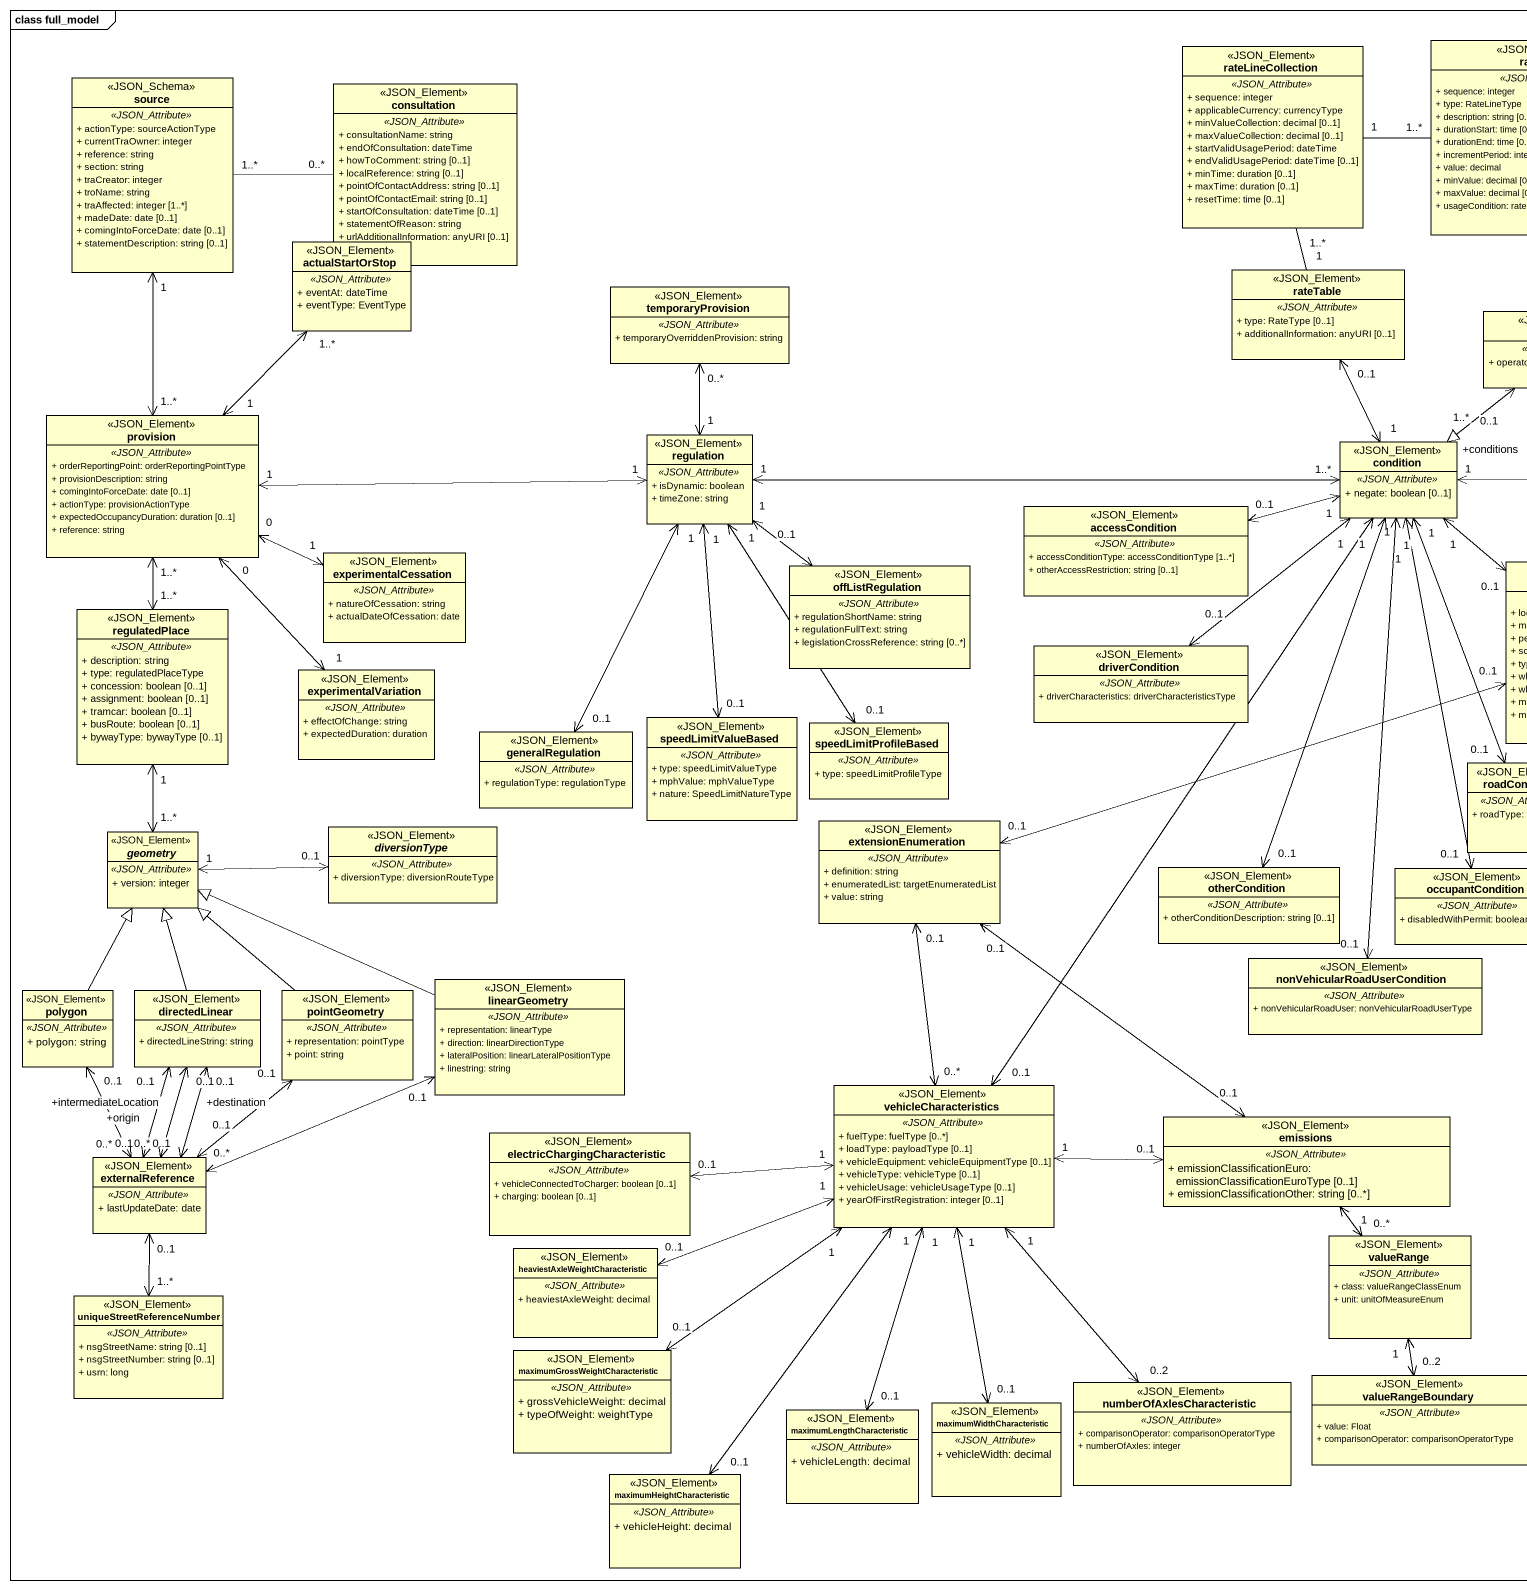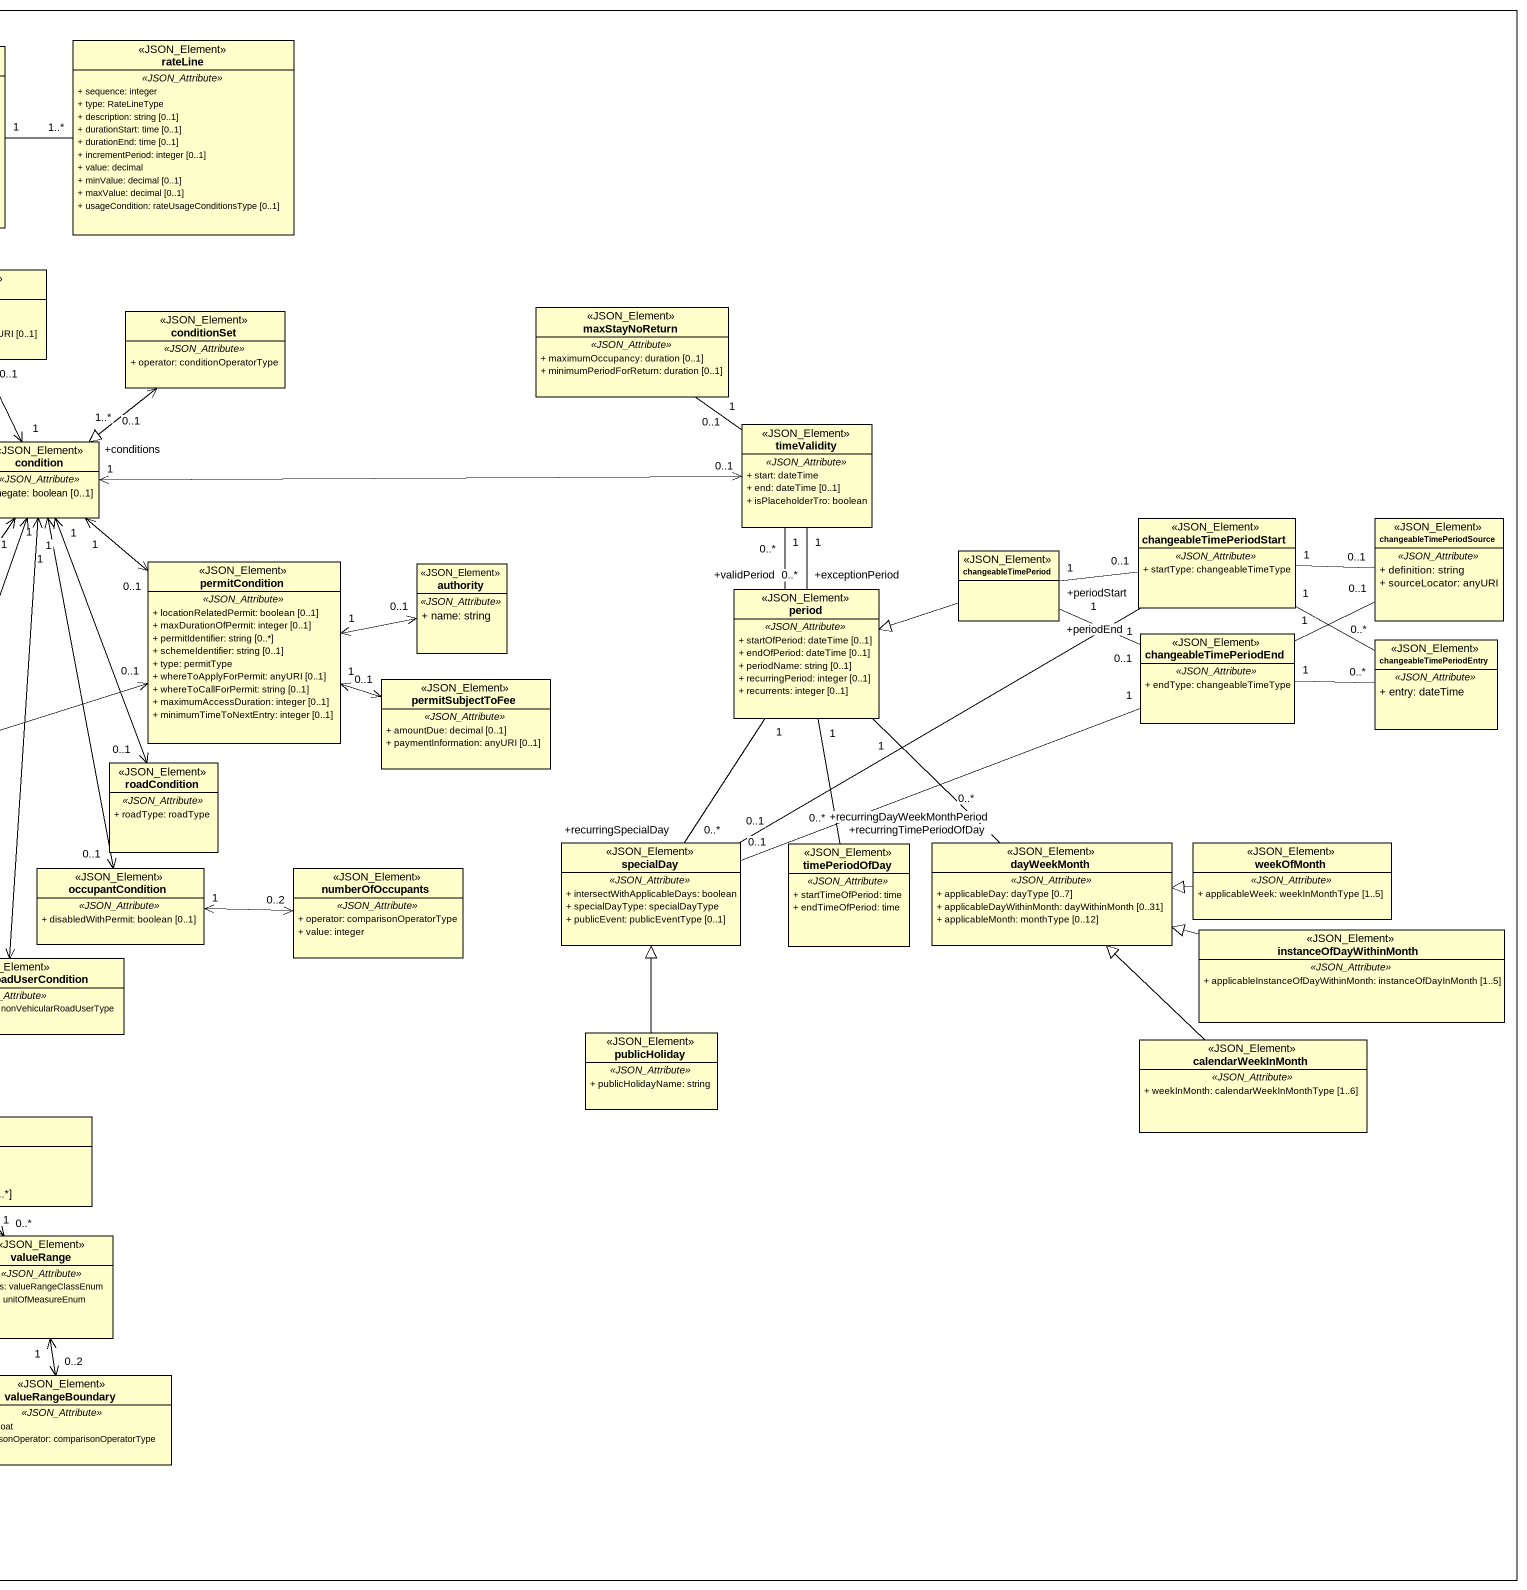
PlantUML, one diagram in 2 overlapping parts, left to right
@startuml
mainframe class full_model
hide circle
hide empty members
skinparam classAttributeIconSize 0
class rateLineCollection <<JSON_Element>> {
  .. <<JSON_Attribute>> ..
  + sequence: integer
  + applicableCurrency: currencyType
  + minValueCollection: decimal [0..1]
  + maxValueCollection: decimal [0..1]
  + startValidUsagePeriod: dateTime
  + endValidUsagePeriod: dateTime [0..1]
  + minTime: duration [0..1]
  + maxTime: duration [0..1]
  + resetTime: time [0..1]
}
class rateLine <<JSON_Element>> {
  .. <<JSON_Attribute>> ..
  + sequence: integer
  + type: RateLineType
  + description: string [0..1]
  + durationStart: time [0..1]
  + durationEnd: time [0..1]
  + incrementPeriod: integer [0..1]
  + value: decimal
  + minValue: decimal [0..1]
  + maxValue: decimal [0..1]
  + usageCondition: rateUsageConditionsType [0..1]
}
class source <<JSON_Schema>> {
  .. <<JSON_Attribute>> ..
  + actionType: sourceActionType
  + currentTraOwner: integer
  + reference: string
  + section: string
  + traCreator: integer
  + troName: string
  + traAffected: integer [1..*]
  + madeDate: date [0..1]
  + comingIntoForceDate: date [0..1]
  + statementDescription: string [0..1]
}
class consultation <<JSON_Element>> {
  .. <<JSON_Attribute>> ..
  + consultationName: string
  + endOfConsultation: dateTime
  + howToComment: string [0..1]
  + localReference: string [0..1]
  + pointOfContactAddress: string [0..1]
  + pointOfContactEmail: string [0..1]
  + startOfConsultation: dateTime [0..1]
  + statementOfReason: string
  + urlAdditionalInformation: anyURI [0..1]
}
class actualStartOrStop <<JSON_Element>> {
  .. <<JSON_Attribute>> ..
  + eventAt: dateTime
  + eventType: EventType
}
class temporaryProvision <<JSON_Element>> {
  .. <<JSON_Attribute>> ..
  + temporaryOverriddenProvision: string
}
class rateTable <<JSON_Element>> {
  .. <<JSON_Attribute>> ..
  + type: RateType [0..1]
  + additionalInformation: anyURI [0..1]
}
class conditionSet <<JSON_Element>> {
  .. <<JSON_Attribute>> ..
  + operator: conditionOperatorType
}
class maxStayNoReturn <<JSON_Element>> {
  .. <<JSON_Attribute>> ..
  + maximumOccupancy: duration [0..1]
  + minimumPeriodForReturn: duration [0..1]
}
class provision <<JSON_Element>> {
  .. <<JSON_Attribute>> ..
  + orderReportingPoint: orderReportingPointType
  + provisionDescription: string
  + comingIntoForceDate: date [0..1]
  + actionType: provisionActionType
  + expectedOccupancyDuration: duration [0..1]
  + reference: string
}
class timeValidity <<JSON_Element>> {
  .. <<JSON_Attribute>> ..
  + start: dateTime
  + end: dateTime [0..1]
  + isPlaceholderTro: boolean
}
class regulation <<JSON_Element>> {
  .. <<JSON_Attribute>> ..
  + isDynamic: boolean
  + timeZone: string
}
class condition <<JSON_Element>> {
  .. <<JSON_Attribute>> ..
  + negate: boolean [0..1]
}
class accessCondition <<JSON_Element>> {
  .. <<JSON_Attribute>> ..
  + accessConditionType: accessConditionType [1..*]
  + otherAccessRestriction: string [0..1]
}
class experimentalCessation <<JSON_Element>> {
  .. <<JSON_Attribute>> ..
  + natureOfCessation: string
  + actualDateOfCessation: date
}
class permitCondition <<JSON_Element>> {
  .. <<JSON_Attribute>> ..
  + locationRelatedPermit: boolean [0..1]
  + maxDurationOfPermit: integer [0..1]
  + permitIdentifier: string [0..*]
  + schemeIdentifier: string [0..1]
  + type: permitType
  + whereToApplyForPermit: anyURI [0..1]
  + whereToCallForPermit: string [0..1]
  + maximumAccessDuration: integer [0..1]
  + minimumTimeToNextEntry: integer [0..1]
}
class changeableTimePeriod <<JSON_Element>>
class changeableTimePeriodStart <<JSON_Element>> {
  .. <<JSON_Attribute>> ..
  + startType: changeableTimeType
}
class changeableTimePeriodSource <<JSON_Element>> {
  .. <<JSON_Attribute>> ..
  + definition: string
  + sourceLocator: anyURI
}
class offListRegulation <<JSON_Element>> {
  .. <<JSON_Attribute>> ..
  + regulationShortName: string
  + regulationFullText: string
  + legislationCrossReference: string [0..*]
}
class authority <<JSON_Element>> {
  .. <<JSON_Attribute>> ..
  + name: string
}
class period <<JSON_Element>> {
  .. <<JSON_Attribute>> ..
  + startOfPeriod: dateTime [0..1]
  + endOfPeriod: dateTime [0..1]
  + periodName: string [0..1]
  + recurringPeriod: integer [0..1]
  + recurrents: integer [0..1]
}
class regulatedPlace <<JSON_Element>> {
  .. <<JSON_Attribute>> ..
  + description: string
  + type: regulatedPlaceType
  + concession: boolean [0..1]
  + assignment: boolean [0..1]
  + tramcar: boolean [0..1]
  + busRoute: boolean [0..1]
  + bywayType: bywayType [0..1]
}
class driverCondition <<JSON_Element>> {
  .. <<JSON_Attribute>> ..
  + driverCharacteristics: driverCharacteristicsType
}
class changeableTimePeriodEnd <<JSON_Element>> {
  .. <<JSON_Attribute>> ..
  + endType: changeableTimeType
}
class changeableTimePeriodEntry <<JSON_Element>> {
  .. <<JSON_Attribute>> ..
  + entry: dateTime
}
class experimentalVariation <<JSON_Element>> {
  .. <<JSON_Attribute>> ..
  + effectOfChange: string
  + expectedDuration: duration
}
class permitSubjectToFee <<JSON_Element>> {
  .. <<JSON_Attribute>> ..
  + amountDue: decimal [0..1]
  + paymentInformation: anyURI [0..1]
}
class generalRegulation <<JSON_Element>> {
  .. <<JSON_Attribute>> ..
  + regulationType: regulationType
}
class speedLimitValueBased <<JSON_Element>> {
  .. <<JSON_Attribute>> ..
  + type: speedLimitValueType
  + mphValue: mphValueType
  + nature: SpeedLimitNatureType
}
class speedLimitProfileBased <<JSON_Element>> {
  .. <<JSON_Attribute>> ..
  + type: speedLimitProfileType
}
class roadCondition <<JSON_Element>> {
  .. <<JSON_Attribute>> ..
  + roadType: roadType
}
abstract class geometry <<JSON_Element>> {
  .. <<JSON_Attribute>> ..
  + version: integer
}
abstract class diversionType <<JSON_Element>> {
  .. <<JSON_Attribute>> ..
  + diversionType: diversionRouteType
}
class extensionEnumeration <<JSON_Element>> {
  .. <<JSON_Attribute>> ..
  + definition: string
  + enumeratedList: targetEnumeratedList
  + value: string
}
class otherCondition <<JSON_Element>> {
  .. <<JSON_Attribute>> ..
  + otherConditionDescription: string [0..1]
}
class occupantCondition <<JSON_Element>> {
  .. <<JSON_Attribute>> ..
  + disabledWithPermit: boolean [0..1]
}
class numberOfOccupants <<JSON_Element>> {
  .. <<JSON_Attribute>> ..
  + operator: comparisonOperatorType
  + value: integer
}
class specialDay <<JSON_Element>> {
  .. <<JSON_Attribute>> ..
  + intersectWithApplicableDays: boolean
  + specialDayType: specialDayType
  + publicEvent: publicEventType [0..1]
}
class timePeriodOfDay <<JSON_Element>> {
  .. <<JSON_Attribute>> ..
  + startTimeOfPeriod: time
  + endTimeOfPeriod: time
}
class dayWeekMonth <<JSON_Element>> {
  .. <<JSON_Attribute>> ..
  + applicableDay: dayType [0..7]
  + applicableDayWithinMonth: dayWithinMonth [0..31]
  + applicableMonth: monthType [0..12]
}
class weekOfMonth <<JSON_Element>> {
  .. <<JSON_Attribute>> ..
  + applicableWeek: weekInMonthType [1..5]
}
class "nonVehicularRoadUserCondition" as nonVehicularRoadUserConditio <<JSON_Element>> {
  .. <<JSON_Attribute>> ..
  + nonVehicularRoadUser: nonVehicularRoadUserType
}
class instanceOfDayWithinMonth <<JSON_Element>> {
  .. <<JSON_Attribute>> ..
  + applicableInstanceOfDayWithinMonth: instanceOfDayInMonth [1..5]
}
class polygon <<JSON_Element>> {
  .. <<JSON_Attribute>> ..
  + polygon: string
}
class directedLinear <<JSON_Element>> {
  .. <<JSON_Attribute>> ..
  + directedLineString: string
}
class pointGeometry <<JSON_Element>> {
  .. <<JSON_Attribute>> ..
  + representation: pointType
  + point: string
}
class linearGeometry <<JSON_Element>> {
  .. <<JSON_Attribute>> ..
  + representation: linearType
  + direction: linearDirectionType
  + lateralPosition: linearLateralPositionType
  + linestring: string
}
class publicHoliday <<JSON_Element>> {
  .. <<JSON_Attribute>> ..
  + publicHolidayName: string
}
class calendarWeekInMonth <<JSON_Element>> {
  .. <<JSON_Attribute>> ..
  + weekInMonth: calendarWeekInMonthType [1..6]
}
class vehicleCharacteristics <<JSON_Element>> {
  .. <<JSON_Attribute>> ..
  + fuelType: fuelType [0..*]
  + loadType: payloadType [0..1]
  + vehicleEquipment: vehicleEquipmentType [0..1]
  + vehicleType: vehicleType [0..1]
  + vehicleUsage: vehicleUsageType [0..1]
  + yearOfFirstRegistration: integer [0..1]
}
class "electricChargingCharacteristic" as electricChargingCharacterist <<JSON_Element>> {
  .. <<JSON_Attribute>> ..
  + vehicleConnectedToCharger: boolean [0..1]
  + charging: boolean [0..1]
}
class emissions <<JSON_Element>> {
  .. <<JSON_Attribute>> ..
  + emissionClassificationEuro: emissionClassificationEuroType [0..1]
  + emissionClassificationOther: string [0..*]
}
class externalReference <<JSON_Element>> {
  .. <<JSON_Attribute>> ..
  + lastUpdateDate: date
}
class valueRange <<JSON_Element>> {
  .. <<JSON_Attribute>> ..
  + class: valueRangeClassEnum
  + unit: unitOfMeasureEnum
}
class "heaviestAxleWeightCharacteristic" as heaviestAxleWeightCharacteri <<JSON_Element>> {
  .. <<JSON_Attribute>> ..
  + heaviestAxleWeight: decimal
}
class uniqueStreetReferenceNumber <<JSON_Element>> {
  .. <<JSON_Attribute>> ..
  + nsgStreetName: string [0..1]
  + nsgStreetNumber: string [0..1]
  + usrn: long
}
class "maximumGrossWeightCharacteristic" as maximumGrossWeightCharacteri <<JSON_Element>> {
  .. <<JSON_Attribute>> ..
  + grossVehicleWeight: decimal
  + typeOfWeight: weightType
}
class valueRangeBoundary <<JSON_Element>> {
  .. <<JSON_Attribute>> ..
  + value: Float
  + comparisonOperator: comparisonOperatorType
}
class maximumLengthCharacteristic <<JSON_Element>> {
  .. <<JSON_Attribute>> ..
  + vehicleLength: decimal
}
class maximumWidthCharacteristic <<JSON_Element>> {
  .. <<JSON_Attribute>> ..
  + vehicleWidth: decimal
}
class numberOfAxlesCharacteristic <<JSON_Element>> {
  .. <<JSON_Attribute>> ..
  + comparisonOperator: comparisonOperatorType
  + numberOfAxles: integer
}
class maximumHeightCharacteristic <<JSON_Element>> {
  .. <<JSON_Attribute>> ..
  + vehicleHeight: decimal
}
rateLineCollection "1" -right- "1..*" rateLine
source "1" <--> "1..*" provision
consultation "0..*" -left- "1..*" source
rateTable "1" -up- "1..*" rateLineCollection
conditionSet --|> condition
maxStayNoReturn "0..1" -- "1" timeValidity
provision "1" <-up-> "1..*" actualStartOrStop
provision "1" <-right-> "1" regulation
provision "0" <-right-> "1" experimentalCessation
provision "1..*" <--> "1..*" regulatedPlace
provision "0" <--> "1" experimentalVariation
timeValidity "1" -- "+validPeriod\n0..*" period
timeValidity "1" -- "+exceptionPeriod\n0..*" period
regulation "1" <-up-> "0..*" temporaryProvision
regulation "1" <-right-> "1..*" condition
regulation "1" <--> "0..1" offListRegulation
regulation "1" <--> "0..1" generalRegulation
regulation "1" <--> "0..1" speedLimitValueBased
regulation "1" <--> "0..1" speedLimitProfileBased
condition "1" <-up-> "0..1" rateTable
condition "+conditions\n1..*" <-up-> "0..1" conditionSet
condition "1" <-right-> "0..1" timeValidity
condition "1" <-left-> "0..1" accessCondition
condition "1" <--> "0..1" permitCondition
condition "1" <--> "0..1" driverCondition
condition "1" <--> "0..1" roadCondition
condition "1" <--> "0..1" occupantCondition
condition "1" <--> "0..1" vehicleCharacteristics
permitCondition "1" <-right-> "0..1" authority
permitCondition "1" <-right-> "0..1" permitSubjectToFee
changeableTimePeriod "+periodStart\n1" -right- "0..1" changeableTimePeriodStart
changeableTimePeriod -left-|> period
changeableTimePeriod "+periodEnd\n1" -right- "0..1" changeableTimePeriodEnd
changeableTimePeriodSource "0..1" -left- "1" changeableTimePeriodStart
period "1" -- "+recurringSpecialDay\n0..*" specialDay
period "1" -- "+recurringTimePeriodOfDay\n0..*" timePeriodOfDay
period "1" -- "+recurringDayWeekMonthPeriod\n0..*" dayWeekMonth
regulatedPlace "1" <--> "1..*" geometry
changeableTimePeriodEnd "1" -right- "0..1" changeableTimePeriodSource
changeableTimePeriodEnd "1" -right- "0..*" changeableTimePeriodEntry
changeableTimePeriodEntry "0..*" -left- "1" changeableTimePeriodStart
geometry "1" <-right-> "0..1" diversionType
extensionEnumeration "0..1" <-right-> "0..1" permitCondition
extensionEnumeration "0..1" <--> "0..1" emissions
otherCondition "0..1" <-up-> "1" condition
numberOfOccupants "0..2" <-left-> "1" occupantCondition
specialDay "0..1" -right- "1" changeableTimePeriodStart
specialDay "0..1" -right- "1" changeableTimePeriodEnd
weekOfMonth -left-|> dayWeekMonth
nonVehicularRoadUserConditio "0..1" <-up-> "1" condition
instanceOfDayWithinMonth -left-|> dayWeekMonth
polygon -up-|> geometry
polygon "0..1" <--> "0..*" externalReference
directedLinear -up-|> geometry
directedLinear "0..1" <--> "+destination\n0..1" externalReference
pointGeometry -up-|> geometry
pointGeometry "0..1" <--> "0..1" externalReference
linearGeometry -left-|> geometry
linearGeometry "0..1" <-left-> "0..*" externalReference
publicHoliday -up-|> specialDay
calendarWeekInMonth -up-|> dayWeekMonth
vehicleCharacteristics "0..*" <-up-> "0..1" extensionEnumeration
vehicleCharacteristics "1" <-left-> "0..1" electricChargingCharacterist
vehicleCharacteristics "1" <-right-> "0..1" emissions
vehicleCharacteristics "1" <-left-> "0..1" heaviestAxleWeightCharacteri
vehicleCharacteristics "1" <--> "0..1" maximumGrossWeightCharacteri
vehicleCharacteristics "1" <--> "0..1" maximumLengthCharacteristic
vehicleCharacteristics "1" <--> "0..1" maximumWidthCharacteristic
vehicleCharacteristics "1" <--> "0..2" numberOfAxlesCharacteristic
externalReference "+intermediateLocation\n0..*" <-up-> "0..1" directedLinear
externalReference "+origin\n0..1" <-up-> "0..1" directedLinear
externalReference "0..1" <--> "1..*" uniqueStreetReferenceNumber
valueRange "0..*" <-up-> "1" emissions
valueRangeBoundary "0..2" <-up-> "1" valueRange
maximumHeightCharacteristic "0..1" <-up-> "1" vehicleCharacteristics
@enduml
